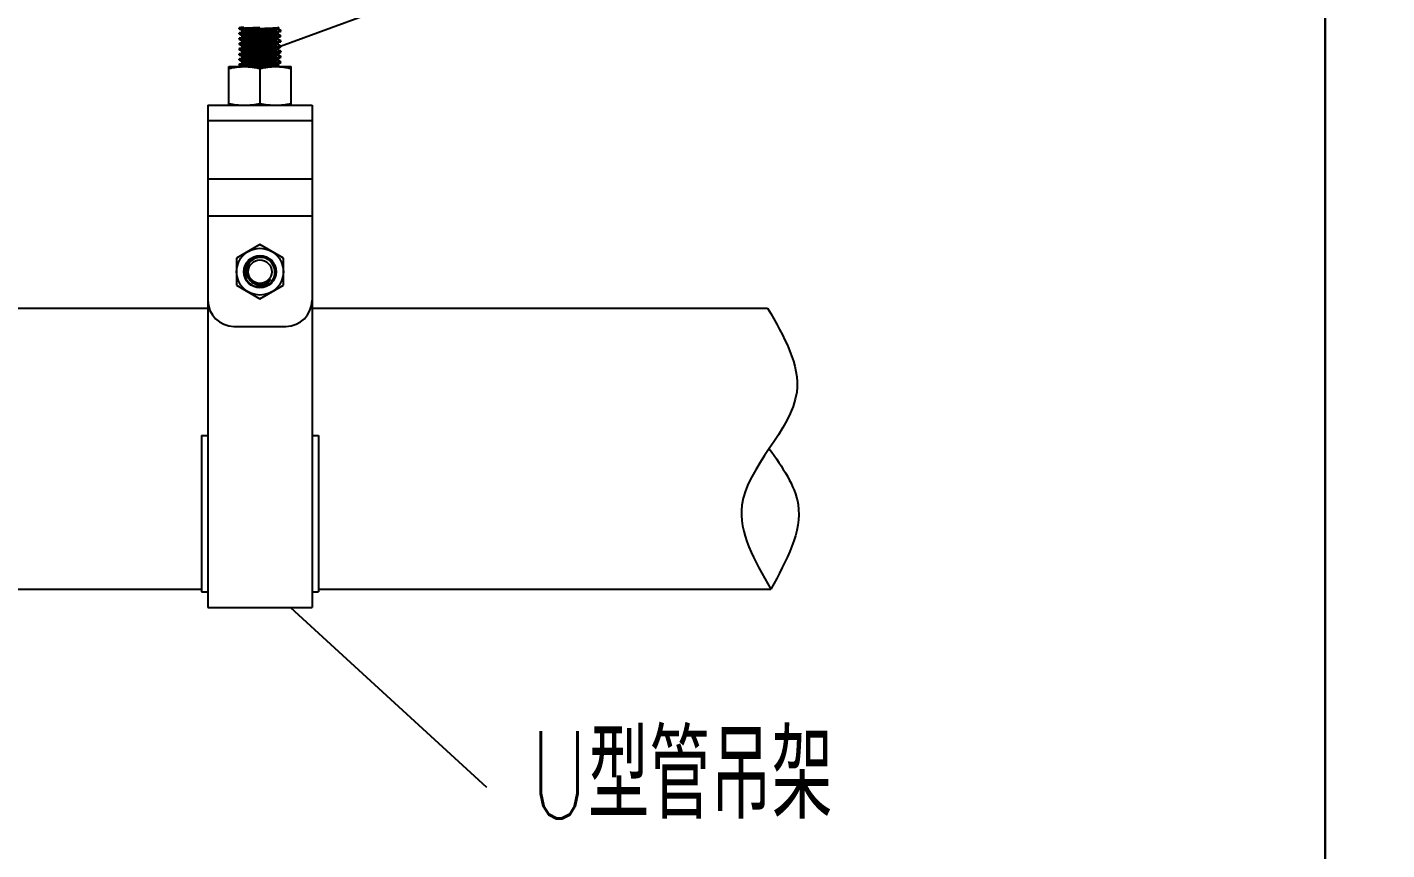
# Model space of a CAD drawing. Extents: x 1382187 to 1725648, y 860327 to 1571294.
# Drawn here: x 1519567 to 1525788, y 1245661 to 1249424 of the extents above; entities that cross this region are included whole.
import ezdxf

# ---------------------------------------------------------------- set-up
doc = ezdxf.new("R2010")
doc.units = 0
doc.header["$LTSCALE"] = 1000
doc.header["$MEASUREMENT"] = 0
doc.layers.add('W_DIM', color=4, linetype='Continuous')
doc.styles.get("Standard").update_dxf_attribs({"font": 'gbenor.shx', "bigfont": 'gbcbig.shx'})
doc.styles.add('wwp100', font='txt.shx', dxfattribs={"width": 0.7, "height": 400, "bigfont": 'hztxt.shx'})
doc.dimstyles.get("Standard").update_dxf_attribs({"dimtxt": 0.18, "dimasz": 0.18, "dimexe": 0.18, "dimexo": 0.0625, "dimgap": 0.09, "dimtad": 0, "dimtih": 1, "dimtoh": 1, "dimdec": 4, "dimzin": 0, "dimdsep": 46, "dimtxsty": 'Standard', "dimcen": 0.09, "dimadec": 0, "dimazin": 0, "dimtfac": 1, "dimtdec": 4, "dimtofl": 0, "dimtmove": 0, "dimatfit": 3, "dimfxl": 0, "dimtolj": 1, "dimtzin": 0, "dimarcsym": 0})

msp = doc.modelspace()

# ---------------------------------------------------------------- linework, layer by layer
at = {"linetype": 'Continuous'}
for p, q in [((1520536.8, 1249420.7), (1520536.5, 1249420.5)), ((1520536.5, 1249417.5), (1520536.5, 1249420.5)), ((1520536.8, 1249417.2), (1520536.5, 1249417.5)), ((1520536.8, 1249417.2), (1520549.7, 1249409.7)), ((1520713.9, 1249421.6), (1520718.9, 1249424.6)), ((1520726.8, 1249408.8), (1520713.9, 1249416.3)), ((1520714.2, 1249416), (1520714.2, 1249421.9)), ((1520536.8, 1249396.9), (1520536.5, 1249396.6)), ((1520536.5, 1249393.7), (1520536.5, 1249396.6)), ((1520536.8, 1249393.4), (1520536.5, 1249393.7)), ((1520536.8, 1249373.1), (1520536.5, 1249372.8)), ((1520536.5, 1249369.9), (1520536.5, 1249372.8)), ((1520536.8, 1249369.6), (1520536.5, 1249369.9)), ((1520536.8, 1249393.4), (1520549.7, 1249385.9)), ((1520536.8, 1249369.6), (1520549.7, 1249362.1)), ((1520549.4, 1249410), (1520549.4, 1249404.1)), ((1520549.4, 1249386.2), (1520549.4, 1249380.3)), ((1520549.4, 1249362.4), (1520549.4, 1249356.5)), ((1520712.8, 1249391.5), (1520712.1, 1249391.3)), ((1520713.1, 1249367.7), (1520712.2, 1249367.5)), ((1520726.8, 1249385), (1520713.9, 1249392.5)), ((1520726.8, 1249361.2), (1520713.9, 1249368.7)), ((1520714.2, 1249392.2), (1520714.2, 1249398.1)), ((1520714.2, 1249368.4), (1520714.2, 1249374.3)), ((1520726.8, 1249408.8), (1520727, 1249408.6)), ((1520726.8, 1249405.3), (1520727, 1249405.6)), ((1520726.8, 1249385), (1520727, 1249384.7)), ((1520726.8, 1249381.5), (1520727, 1249381.8)), ((1520726.8, 1249361.2), (1520727, 1249360.9)), ((1520726.8, 1249357.7), (1520727, 1249357.9)), ((1520727, 1249405.6), (1520727, 1249408.6)), ((1520727, 1249381.8), (1520727, 1249384.7)), ((1520727, 1249357.9), (1520727, 1249360.9)), ((1520536.8, 1249349.3), (1520536.5, 1249349)), ((1520536.5, 1249346), (1520536.5, 1249349)), ((1520536.8, 1249345.8), (1520536.5, 1249346)), ((1520536.8, 1249325.5), (1520536.5, 1249325.2)), ((1520536.5, 1249322.2), (1520536.5, 1249325.2)), ((1520536.8, 1249322), (1520536.5, 1249322.2)), ((1520536.8, 1249301.7), (1520536.5, 1249301.4)), ((1520536.5, 1249298.4), (1520536.5, 1249301.4)), ((1520536.8, 1249298.2), (1520536.5, 1249298.4)), ((1520536.8, 1249345.8), (1520549.7, 1249338.3)), ((1520536.8, 1249322), (1520549.7, 1249314.5)), ((1520536.8, 1249298.2), (1520549.7, 1249290.7)), ((1520549.4, 1249338.6), (1520549.4, 1249332.6)), ((1520549.4, 1249314.8), (1520549.4, 1249308.8)), ((1520549.4, 1249291), (1520549.4, 1249285)), ((1520726.8, 1249337.4), (1520713.9, 1249344.9)), ((1520713.9, 1249326.4), (1520726.8, 1249333.9)), ((1520726.8, 1249313.6), (1520713.9, 1249321)), ((1520713.9, 1249302.6), (1520726.8, 1249310.1)), ((1520726.8, 1249289.7), (1520713.9, 1249297.2)), ((1520714.2, 1249344.6), (1520714.2, 1249350.5)), ((1520714.2, 1249320.7), (1520714.2, 1249326.7)), ((1520714.2, 1249296.9), (1520714.2, 1249302.9)), ((1520726.8, 1249337.4), (1520727, 1249337.1)), ((1520726.8, 1249333.9), (1520727, 1249334.1)), ((1520726.8, 1249313.6), (1520727, 1249313.3)), ((1520726.8, 1249310.1), (1520727, 1249310.3)), ((1520726.8, 1249289.7), (1520727, 1249289.5)), ((1520727, 1249334.1), (1520727, 1249337.1)), ((1520727, 1249310.3), (1520727, 1249313.3)), ((1520727, 1249286.5), (1520727, 1249289.5)), ((1520488.9, 1249243.6), (1520774.7, 1249243.6)), ((1520488.9, 1249067.4), (1520488.9, 1249243.6)), ((1520536.8, 1249277.8), (1520536.5, 1249277.6)), ((1520536.5, 1249274.6), (1520536.5, 1249277.6)), ((1520536.8, 1249274.3), (1520536.5, 1249274.6)), ((1520536.8, 1249254), (1520536.5, 1249253.8)), ((1520536.5, 1249250.8), (1520536.5, 1249253.8)), ((1520536.7, 1249250.6), (1520536.5, 1249250.8)), ((1520536.8, 1249250.5), (1520536.7, 1249250.6)), ((1520536.8, 1249274.3), (1520549.7, 1249266.9)), ((1520536.8, 1249250.5), (1520549.7, 1249243)), ((1520549.4, 1249267.2), (1520549.4, 1249261.2)), ((1520631.8, 1249235.5), (1520631.8, 1249075.4)), ((1520641.4, 1249243.8), (1520637.1, 1249243.6)), ((1520713.9, 1249278.8), (1520726.8, 1249286.3)), ((1520726.8, 1249265.9), (1520713.9, 1249273.4)), ((1520713.9, 1249255), (1520726.8, 1249262.4)), ((1520724.7, 1249243.4), (1520713.9, 1249249.6)), ((1520714.2, 1249273.1), (1520714.2, 1249279.1)), ((1520714.2, 1249249.3), (1520714.2, 1249255.3)), ((1520726.8, 1249286.3), (1520727, 1249286.5)), ((1520726.8, 1249265.9), (1520727, 1249265.7)), ((1520726.8, 1249262.4), (1520727, 1249262.7)), ((1520727, 1249262.7), (1520727, 1249265.7)), ((1520774.7, 1249067.4), (1520774.7, 1249243.6)), ((1520393.7, 1249067.4), (1520869.9, 1249067.4)), ((1520393.7, 1249067.4), (1520393.7, 1246769.5)), ((1520869.9, 1249067.4), (1520869.9, 1246769.5)), ((1520393.7, 1248997.6), (1520869.9, 1248997.6)), ((1520393.7, 1248729.7), (1520869.9, 1248729.7)), ((1520393.7, 1248561.4), (1520869.9, 1248561.4)), ((1520631.8, 1248429.1), (1520524.7, 1248367.2)), ((1520738.9, 1248367.2), (1520631.8, 1248429.1)), ((1520524.7, 1248367.2), (1520524.7, 1248243.5)), ((1520684.5, 1248356), (1520684.4, 1248356.1)), ((1520738.9, 1248243.5), (1520738.9, 1248367.2)), ((1520704.8, 1248304), (1520704.8, 1248304)), ((1520704.8, 1248303.9), (1520704.8, 1248304)), ((1520524.7, 1248243.5), (1520631.8, 1248181.7)), ((1520631.8, 1248181.7), (1520738.9, 1248243.5)), ((1520700.2, 1248281.7), (1520700.2, 1248281.6)), ((1519441.2, 1248138.7), (1520393.7, 1248138.7)), ((1520869.9, 1248138.7), (1522954.8, 1248138.7)), ((1520512.7, 1248055.3), (1520750.9, 1248055.3)), ((1520363.9, 1247555.3), (1520393.7, 1247555.3)), ((1520363.9, 1247555.3), (1520363.9, 1246840.9)), ((1520869.9, 1247555.3), (1520899.7, 1247555.3)), ((1520899.7, 1247555.3), (1520899.7, 1246840.9)), ((1519441.2, 1246852.8), (1520363.9, 1246852.8)), ((1520363.9, 1246840.9), (1520393.7, 1246840.9)), ((1520869.9, 1246840.9), (1520899.7, 1246840.9)), ((1520899.7, 1246852.8), (1522969.6, 1246852.8)), ((1520393.7, 1246769.4), (1520869.9, 1246769.4))]:
    msp.add_line(p, q, dxfattribs=at)
for points in [[(1510366.9, 1256792.8), (1525505.3, 1256792.8), (1525505.3, 1241937.5), (1510366.9, 1241937.5)], [(1525505.3, 1256792.8), (1544505.9, 1256792.8), (1544501.6, 1241937.5), (1525505.3, 1241937.5)]]:
    msp.add_lwpolyline(points, close=True)
for radius in [107.1, 73.7, 53.6]:
    msp.add_circle((1520631.8, 1248305.4), radius, dxfattribs=at)
for centre, radius, start, end in [((1520582, 1249010.6), 410.2, 93.82546, 94.80608), ((1520708.3, 1249433.8), 19, 281.49756, 282.79132), ((1520581.9, 1248987.7), 409.2, 93.83131, 94.80786), ((1520582.3, 1248958.6), 414.5, 93.80005, 94.80434), ((1520680.8, 1249826.5), 421.3, 273.76869, 274.79342), ((1520680.9, 1249800.8), 419.4, 273.77976, 274.79411), ((1520680.9, 1249776.8), 419.2, 273.78138, 274.79382), ((1520569.8, 1249087.1), 261.7, 94.67947, 95.24215), ((1520580.9, 1248928.8), 396.6, 93.91067, 94.81357), ((1520581.4, 1248898.6), 403.1, 93.86928, 94.81105), ((1520576.2, 1249010.5), 338.6, 94.49214, 94.69374), ((1520680.9, 1249753.9), 420.2, 273.77571, 274.79329), ((1520682.5, 1249709.3), 399.2, 273.90218, 274.80507), ((1520580, 1248868.7), 385.3, 93.97069, 94.82913), ((1520581.9, 1248868.9), 409, 93.83244, 94.80797), ((1520680.8, 1249707.5), 421.4, 273.76813, 274.79336), ((1520680.9, 1249681.8), 419.4, 273.77959, 274.79411), ((1520631.8, 1248305.4), 71.4, 289.25158, 285.86236), ((1520627.2, 1248311.7), 72.4, 37.57462, 37.80402), ((1520631.8, 1248305.4), 73, 358.9347, 43.9347), ((1520632, 1248305.5), 72.8, 43.52983, 43.8601), ((1520627.6, 1248312), 71.9, 23.78684, 37.58004), ((1520631.9, 1248305.5), 72.9, 42.26195, 43.52956), ((1520631.9, 1248307.5), 73, 339.76267, 355.68101), ((1520632.1, 1248307.5), 72.9, 355.70631, 356.90192), ((1520631.9, 1248305.4), 73, 356.87963, 358.47887), ((1520632.2, 1248307.5), 72.8, 356.90209, 357.24282), ((1520632.1, 1248305.4), 72.8, 358.47928, 358.88404), ((1520632, 1248305.6), 60.4, 225.59611, 226.24462), ((1520632, 1248305.6), 60.4, 226.24456, 228.00022), ((1520630.4, 1248306.9), 60.6, 228.6612, 231.11392), ((1520631.9, 1248305.5), 60.3, 227.99953, 230.78432), ((1520630.3, 1248306.8), 60.4, 231.11449, 231.91317), ((1520630.2, 1248306.7), 60.4, 231.91326, 232.23953), ((1520630.2, 1248306.7), 60.2, 232.2392, 233.54055), ((1520631.7, 1248305.2), 60, 230.78467, 232.80593), ((1520630, 1248306.5), 60.1, 233.54074, 234.43196), ((1520629.9, 1248306.4), 59.9, 234.43195, 235.30083), ((1520631.6, 1248305), 59.7, 232.80687, 233.4634), ((1520629.8, 1248306.2), 59.7, 235.30084, 236.12399), ((1520631.5, 1248304.9), 59.6, 233.46339, 234.12153), ((1520631.8, 1248305.4), 60.1, 234.12167, 323.46019), ((1520629.9, 1248304.4), 71.1, 287.55077, 290.96708), ((1520626.5, 1248299.7), 61.5, 313.91184, 316.67382), ((1520627, 1248299.2), 60.9, 316.66061, 330.82466), ((1520631.6, 1248305.5), 60.3, 312.09178, 313.87745), ((1520631.6, 1248305.6), 60.4, 313.87721, 315.04424), ((1520631.6, 1248305.6), 60.4, 315.04373, 319.24978), ((1520631.8, 1248305.4), 60.1, 319.2512, 320.83328), ((1520631.9, 1248305.3), 60, 320.83379, 321.09928), ((1520631.9, 1248305.3), 59.9, 321.09926, 321.48549), ((1520632, 1248305.2), 59.8, 321.48536, 322.27715), ((1520632.2, 1248305.1), 59.6, 322.2769, 323.45974), ((1520633, 1248307.1), 71.9, 312.10865, 339.21381), ((1520632.6, 1248307.3), 72.3, 339.27916, 339.71057), ((1520512.7, 1248174.4), 119.1, 180, 270), ((1520750.9, 1248174.4), 119.1, 270, 0)]:
    msp.add_arc(centre, radius, start, end, dxfattribs=at)
for points, knots in [([(1520536.5, 1249417.5), (1520536.5, 1249417.9), (1520538.7, 1249418.2), (1520539.8, 1249418.5), (1520540.9, 1249418.6)], [0, 0, 0, 0, 0.27238, 1, 1, 1, 1]), ([(1520544, 1249422), (1520543.1, 1249421.9), (1520540.7, 1249421.5), (1520538.1, 1249421.5), (1520536.8, 1249420.7)], [0, 0, 0, 0, 0.375527, 1, 1, 1, 1]), ([(1520558.5, 1249423.1), (1520557.1, 1249423), (1520552.2, 1249422.7), (1520547.4, 1249422.3), (1520544, 1249422)], [0, 0, 0, 0, 0.294617, 1, 1, 1, 1]), ([(1520712, 1249415.1), (1520702.2, 1249413.1), (1520674.2, 1249412.5), (1520629.3, 1249409.7), (1520588.4, 1249408.3), (1520562.4, 1249406.2), (1520553.3, 1249405.5), (1520550.4, 1249404.7)], [0, 0, 0, 0, 0.186906, 0.5149, 0.834439, 0.943372, 1, 1, 1, 1]), ([(1520712.5, 1249421.2), (1520703.2, 1249419.1), (1520667, 1249418.4), (1520619.8, 1249415.6), (1520575.6, 1249413), (1520557.7, 1249412.2), (1520551.4, 1249410.9)], [0, 0, 0, 0, 0.176504, 0.667042, 0.88168, 1, 1, 1, 1]), ([(1520554.6, 1249419.9), (1520556.1, 1249420), (1520563, 1249420.4), (1520569.9, 1249420.8), (1520575.3, 1249421)], [0, 0, 0, 0, 0.219992, 1, 1, 1, 1]), ([(1520575.3, 1249421), (1520579.6, 1249421.2), (1520598.4, 1249422.1), (1520617.3, 1249422.9), (1520631.8, 1249423.4)], [0, 0, 0, 0, 0.227178, 1, 1, 1, 1]), ([(1520713.9, 1249421.6), (1520713.7, 1249421.5), (1520713.2, 1249421.4), (1520712.8, 1249421.2), (1520712.5, 1249421.2)], [0, 0, 0, 0, 0.401788, 1, 1, 1, 1]), ([(1520714.2, 1249416), (1520714.2, 1249415.8), (1520713.4, 1249415.4), (1520712.9, 1249415.3), (1520712.5, 1249415.2)], [0, 0, 0, 0, 0.301708, 1, 1, 1, 1]), ([(1520536.5, 1249393.7), (1520536.5, 1249394.1), (1520538.8, 1249394.4), (1520539.9, 1249394.7), (1520541.1, 1249394.8)], [0, 0, 0, 0, 0.271848, 1, 1, 1, 1]), ([(1520536.5, 1249369.9), (1520536.5, 1249370.3), (1520538.9, 1249370.6), (1520540, 1249370.9), (1520541.2, 1249371)], [0, 0, 0, 0, 0.2714, 1, 1, 1, 1]), ([(1520554.2, 1249399), (1520550.2, 1249398.7), (1520544.5, 1249397.9), (1520538.3, 1249397.8), (1520536.8, 1249396.9)], [0, 0, 0, 0, 0.690101, 1, 1, 1, 1]), ([(1520554.5, 1249375.2), (1520550.4, 1249374.9), (1520544.7, 1249374.1), (1520538.4, 1249374), (1520536.8, 1249373.1)], [0, 0, 0, 0, 0.690433, 1, 1, 1, 1]), ([(1520554.8, 1249351.4), (1520550.6, 1249351.1), (1520544.8, 1249350.3), (1520538.4, 1249350.2), (1520536.8, 1249349.3)], [0, 0, 0, 0, 0.690711, 1, 1, 1, 1]), ([(1520551.4, 1249410.9), (1520550.9, 1249410.8), (1520550.3, 1249410.6), (1520549.4, 1249410.3), (1520549.4, 1249410)], [0, 0, 0, 0, 0.704888, 1, 1, 1, 1]), ([(1520551.5, 1249387.1), (1520550.9, 1249387), (1520550.3, 1249386.8), (1520549.4, 1249386.4), (1520549.4, 1249386.2)], [0, 0, 0, 0, 0.705209, 1, 1, 1, 1]), ([(1520551.5, 1249363.3), (1520551, 1249363.2), (1520550.4, 1249363), (1520549.4, 1249362.6), (1520549.4, 1249362.4)], [0, 0, 0, 0, 0.705913, 1, 1, 1, 1]), ([(1520549.6, 1249348.1), (1520554.7, 1249348.5), (1520582.1, 1249350.1), (1520609.5, 1249351.1), (1520631.8, 1249352)], [0, 0, 0, 0, 0.18466, 1, 1, 1, 1]), ([(1520550.4, 1249404.7), (1520550.3, 1249404.6), (1520550, 1249404.5), (1520549.8, 1249404.4), (1520549.7, 1249404.4)], [0, 0, 0, 0, 0.569178, 1, 1, 1, 1]), ([(1520550.7, 1249380.9), (1520550.5, 1249380.9), (1520550.2, 1249380.8), (1520549.8, 1249380.6), (1520549.7, 1249380.6)], [0, 0, 0, 0, 0.582256, 1, 1, 1, 1]), ([(1520551, 1249357.2), (1520550.7, 1249357.1), (1520550.3, 1249357), (1520549.9, 1249356.9), (1520549.7, 1249356.8)], [0, 0, 0, 0, 0.593653, 1, 1, 1, 1]), ([(1520712.1, 1249391.3), (1520702.4, 1249389.3), (1520674.7, 1249388.7), (1520630.1, 1249385.9), (1520589.3, 1249384.5), (1520563, 1249382.4), (1520553.8, 1249381.8), (1520550.7, 1249380.9)], [0, 0, 0, 0, 0.184419, 0.509926, 0.829804, 0.940533, 1, 1, 1, 1]), ([(1520712.2, 1249367.5), (1520702.5, 1249365.5), (1520675.2, 1249364.9), (1520630.9, 1249362.4), (1520587, 1249359.7), (1520560.1, 1249359.4), (1520551, 1249357.2)], [0, 0, 0, 0, 0.18225, 0.50532, 0.825389, 1, 1, 1, 1]), ([(1520712.8, 1249397.4), (1520703.8, 1249395.2), (1520677, 1249395), (1520633.2, 1249392.2), (1520588.7, 1249389.7), (1520561.1, 1249389.1), (1520551.5, 1249387.1)], [0, 0, 0, 0, 0.172112, 0.49211, 0.816561, 1, 1, 1, 1]), ([(1520713.1, 1249373.7), (1520710.1, 1249372.9), (1520701, 1249372.2), (1520674.8, 1249370.1), (1520633.9, 1249368.7), (1520589.2, 1249365.9), (1520561.3, 1249365.3), (1520551.5, 1249363.3)], [0, 0, 0, 0, 0.057877, 0.167606, 0.487311, 0.814214, 1, 1, 1, 1]), ([(1520631.8, 1249402.6), (1520624.3, 1249402.3), (1520598.4, 1249401.2), (1520572.6, 1249400.3), (1520554.2, 1249399)], [0, 0, 0, 0, 0.289182, 1, 1, 1, 1]), ([(1520554.5, 1249396), (1520559.6, 1249396.4), (1520585.3, 1249397.8), (1520611.1, 1249398.8), (1520631.8, 1249399.6)], [0, 0, 0, 0, 0.196967, 1, 1, 1, 1]), ([(1520631.8, 1249378.8), (1520624.4, 1249378.5), (1520598.6, 1249377.4), (1520572.8, 1249376.4), (1520554.5, 1249375.2)], [0, 0, 0, 0, 0.288643, 1, 1, 1, 1]), ([(1520554.8, 1249372.2), (1520559.9, 1249372.6), (1520585.5, 1249374), (1520611.2, 1249375), (1520631.8, 1249375.8)], [0, 0, 0, 0, 0.197595, 1, 1, 1, 1]), ([(1520631.8, 1249355), (1520624.4, 1249354.7), (1520598.7, 1249353.6), (1520573.1, 1249352.6), (1520554.8, 1249351.4)], [0, 0, 0, 0, 0.288182, 1, 1, 1, 1]), ([(1520708.5, 1249406.1), (1520703.4, 1249405.8), (1520677.9, 1249404.4), (1520652.3, 1249403.4), (1520631.8, 1249402.6)], [0, 0, 0, 0, 0.198238, 1, 1, 1, 1]), ([(1520631.8, 1249399.6), (1520639.2, 1249399.9), (1520664.8, 1249401), (1520690.4, 1249402), (1520708.6, 1249403.2)], [0, 0, 0, 0, 0.287875, 1, 1, 1, 1]), ([(1520708.6, 1249382.3), (1520703.5, 1249382), (1520677.9, 1249380.6), (1520652.3, 1249379.6), (1520631.8, 1249378.8)], [0, 0, 0, 0, 0.198015, 1, 1, 1, 1]), ([(1520631.8, 1249375.8), (1520639.2, 1249376.1), (1520664.8, 1249377.1), (1520690.4, 1249378.1), (1520708.6, 1249379.4)], [0, 0, 0, 0, 0.287899, 1, 1, 1, 1]), ([(1520708.6, 1249358.5), (1520703.5, 1249358.2), (1520677.9, 1249356.8), (1520652.3, 1249355.8), (1520631.8, 1249355)], [0, 0, 0, 0, 0.197982, 1, 1, 1, 1]), ([(1520631.8, 1249352), (1520639.2, 1249352.3), (1520664.7, 1249353.3), (1520690.3, 1249354.3), (1520708.5, 1249355.5)], [0, 0, 0, 0, 0.287815, 1, 1, 1, 1]), ([(1520708.5, 1249355.5), (1520712.8, 1249355.8), (1520718.7, 1249356.7), (1520725.2, 1249356.7), (1520726.8, 1249357.7)], [0, 0, 0, 0, 0.690907, 1, 1, 1, 1]), ([(1520708.6, 1249403.2), (1520712.8, 1249403.5), (1520718.7, 1249404.3), (1520725.2, 1249404.4), (1520726.8, 1249405.3)], [0, 0, 0, 0, 0.690891, 1, 1, 1, 1]), ([(1520708.6, 1249379.4), (1520712.8, 1249379.6), (1520718.7, 1249380.5), (1520725.2, 1249380.6), (1520726.8, 1249381.5)], [0, 0, 0, 0, 0.690866, 1, 1, 1, 1]), ([(1520713.9, 1249397.8), (1520713.8, 1249397.8), (1520713.4, 1249397.6), (1520713, 1249397.5), (1520712.8, 1249397.4)], [0, 0, 0, 0, 0.412535, 1, 1, 1, 1]), ([(1520714.2, 1249392.2), (1520714.2, 1249392), (1520713.6, 1249391.7), (1520713.1, 1249391.6), (1520712.8, 1249391.5)], [0, 0, 0, 0, 0.309908, 1, 1, 1, 1]), ([(1520713.9, 1249374), (1520713.8, 1249374), (1520713.5, 1249373.8), (1520713.2, 1249373.7), (1520713.1, 1249373.7)], [0, 0, 0, 0, 0.424841, 1, 1, 1, 1]), ([(1520714.2, 1249368.4), (1520714.2, 1249368.2), (1520713.7, 1249367.9), (1520713.3, 1249367.8), (1520713.1, 1249367.7)], [0, 0, 0, 0, 0.32015, 1, 1, 1, 1]), ([(1520727, 1249408.6), (1520727, 1249408.1), (1520724.6, 1249407.8), (1520723.3, 1249407.5), (1520722.1, 1249407.3)], [0, 0, 0, 0, 0.270407, 1, 1, 1, 1]), ([(1520727, 1249384.7), (1520727, 1249384.3), (1520724.6, 1249384), (1520723.4, 1249383.7), (1520722.1, 1249383.5)], [0, 0, 0, 0, 0.270549, 1, 1, 1, 1]), ([(1520727, 1249360.9), (1520727, 1249360.5), (1520724.6, 1249360.2), (1520723.4, 1249359.9), (1520722.1, 1249359.7)], [0, 0, 0, 0, 0.270562, 1, 1, 1, 1]), ([(1520536.5, 1249322.2), (1520536.5, 1249322.4), (1520538.1, 1249323.3), (1520539.4, 1249323.2), (1520540.8, 1249323.4)], [0, 0, 0, 0, 0.087797, 1, 1, 1, 1]), ([(1520536.5, 1249298.4), (1520536.5, 1249298.8), (1520538.7, 1249299.1), (1520539.8, 1249299.4), (1520540.9, 1249299.6)], [0, 0, 0, 0, 0.272398, 1, 1, 1, 1]), ([(1520536.6, 1249346), (1520536.6, 1249346.9), (1520541.4, 1249346.8), (1520543.6, 1249347.5), (1520545.9, 1249347.7)], [0, 0, 0, 0, 0.263671, 1, 1, 1, 1]), ([(1520545.9, 1249326.9), (1520544.7, 1249326.8), (1520541.7, 1249326.4), (1520538.4, 1249326.4), (1520536.8, 1249325.5)], [0, 0, 0, 0, 0.380478, 1, 1, 1, 1]), ([(1520553.8, 1249303.7), (1520549.9, 1249303.4), (1520544.4, 1249302.7), (1520538.3, 1249302.5), (1520536.8, 1249301.7)], [0, 0, 0, 0, 0.689705, 1, 1, 1, 1]), ([(1520631.8, 1249331.2), (1520623, 1249330.8), (1520594.4, 1249329.6), (1520565.7, 1249328.7), (1520545.9, 1249326.9)], [0, 0, 0, 0, 0.307364, 1, 1, 1, 1]), ([(1520551.6, 1249339.5), (1520551.1, 1249339.4), (1520550.4, 1249339.2), (1520549.4, 1249338.8), (1520549.4, 1249338.6)], [0, 0, 0, 0, 0.706519, 1, 1, 1, 1]), ([(1520551.7, 1249315.7), (1520551.1, 1249315.6), (1520550.5, 1249315.4), (1520549.4, 1249315), (1520549.4, 1249314.8)], [0, 0, 0, 0, 0.708127, 1, 1, 1, 1]), ([(1520552.1, 1249291.9), (1520551.4, 1249291.8), (1520550.7, 1249291.6), (1520549.4, 1249291.3), (1520549.4, 1249291)], [0, 0, 0, 0, 0.712882, 1, 1, 1, 1]), ([(1520551.2, 1249333.4), (1520550.9, 1249333.4), (1520550.4, 1249333.2), (1520549.9, 1249333.1), (1520549.7, 1249332.9)], [0, 0, 0, 0, 0.599327, 1, 1, 1, 1]), ([(1520550.9, 1249309.6), (1520550.7, 1249309.5), (1520550.3, 1249309.4), (1520549.9, 1249309.2), (1520549.7, 1249309.1)], [0, 0, 0, 0, 0.591838, 1, 1, 1, 1]), ([(1520705.9, 1249295.2), (1520694.2, 1249294), (1520665.8, 1249292.5), (1520622, 1249290.8), (1520582.2, 1249288), (1520558.6, 1249287.7), (1520550.8, 1249285.7)], [0, 0, 0, 0, 0.226976, 0.549217, 0.844212, 1, 1, 1, 1]), ([(1520705.2, 1249319), (1520693.4, 1249317.8), (1520665.1, 1249316.3), (1520621.7, 1249314.5), (1520582.2, 1249311.9), (1520558.8, 1249311.5), (1520550.9, 1249309.6)], [0, 0, 0, 0, 0.229241, 0.549849, 0.842936, 1, 1, 1, 1]), ([(1520704.4, 1249342.7), (1520692.6, 1249341.5), (1520664.5, 1249340.1), (1520621.5, 1249338.3), (1520582.3, 1249335.8), (1520559.1, 1249335.2), (1520551.2, 1249333.4)], [0, 0, 0, 0, 0.231234, 0.549995, 0.841234, 1, 1, 1, 1]), ([(1520704.4, 1249348.6), (1520692.8, 1249347.5), (1520665, 1249346.1), (1520622.3, 1249344.3), (1520583.1, 1249341.9), (1520559.8, 1249341.1), (1520551.6, 1249339.5)], [0, 0, 0, 0, 0.229049, 0.545233, 0.836568, 1, 1, 1, 1]), ([(1520705.2, 1249324.9), (1520693.7, 1249323.7), (1520666, 1249322.3), (1520623.2, 1249320.5), (1520583.7, 1249318.1), (1520560, 1249317.3), (1520551.7, 1249315.7)], [0, 0, 0, 0, 0.225271, 0.541123, 0.834355, 1, 1, 1, 1]), ([(1520705.9, 1249301.2), (1520694.7, 1249300), (1520667.3, 1249298.6), (1520624.7, 1249296.7), (1520584.7, 1249294.4), (1520560.7, 1249293.5), (1520552.1, 1249291.9)], [0, 0, 0, 0, 0.220169, 0.534105, 0.829282, 1, 1, 1, 1]), ([(1520553.8, 1249324.5), (1520558.9, 1249324.9), (1520584.9, 1249326.4), (1520610.9, 1249327.4), (1520631.8, 1249328.2)], [0, 0, 0, 0, 0.195382, 1, 1, 1, 1]), ([(1520631.8, 1249307.3), (1520624.3, 1249307), (1520598.3, 1249306), (1520572.3, 1249305), (1520553.8, 1249303.7)], [0, 0, 0, 0, 0.289807, 1, 1, 1, 1]), ([(1520554.2, 1249300.8), (1520559.3, 1249301.1), (1520585.1, 1249302.6), (1520611, 1249303.5), (1520631.8, 1249304.4)], [0, 0, 0, 0, 0.196205, 1, 1, 1, 1]), ([(1520708.5, 1249334.7), (1520703.5, 1249334.4), (1520677.9, 1249332.9), (1520652.3, 1249332), (1520631.8, 1249331.2)], [0, 0, 0, 0, 0.198096, 1, 1, 1, 1]), ([(1520631.8, 1249328.2), (1520639.3, 1249328.5), (1520665.3, 1249329.5), (1520691.3, 1249330.5), (1520709.7, 1249331.8)], [0, 0, 0, 0, 0.289675, 1, 1, 1, 1]), ([(1520709.7, 1249311), (1520704.6, 1249310.6), (1520678.7, 1249309.2), (1520652.7, 1249308.2), (1520631.8, 1249307.3)], [0, 0, 0, 0, 0.195558, 1, 1, 1, 1]), ([(1520631.8, 1249304.4), (1520639.2, 1249304.7), (1520664.7, 1249305.7), (1520690.3, 1249306.7), (1520708.5, 1249307.9)], [0, 0, 0, 0, 0.2877, 1, 1, 1, 1]), ([(1520713.3, 1249350), (1520712.9, 1249349.8), (1520709.9, 1249349.2), (1520707, 1249348.9), (1520704.4, 1249348.6)], [0, 0, 0, 0, 0.152403, 1, 1, 1, 1]), ([(1520714.2, 1249344.6), (1520714.2, 1249343.7), (1520709.1, 1249343.7), (1520706.9, 1249342.9), (1520704.4, 1249342.7)], [0, 0, 0, 0, 0.264973, 1, 1, 1, 1]), ([(1520713.9, 1249326.4), (1520713.6, 1249326.2), (1520710.7, 1249325.4), (1520707.8, 1249325.2), (1520705.2, 1249324.9)], [0, 0, 0, 0, 0.123943, 1, 1, 1, 1]), ([(1520714.2, 1249320.7), (1520714.2, 1249319.9), (1520709.5, 1249319.9), (1520707.4, 1249319.2), (1520705.2, 1249319)], [0, 0, 0, 0, 0.265614, 1, 1, 1, 1]), ([(1520713.9, 1249302.6), (1520713.6, 1249302.4), (1520711, 1249301.7), (1520708.3, 1249301.4), (1520705.9, 1249301.2)], [0, 0, 0, 0, 0.126191, 1, 1, 1, 1]), ([(1520714.2, 1249296.9), (1520714.2, 1249296.2), (1520709.9, 1249296), (1520708, 1249295.4), (1520705.9, 1249295.2)], [0, 0, 0, 0, 0.266397, 1, 1, 1, 1]), ([(1520708.5, 1249307.9), (1520712.7, 1249308.2), (1520718.7, 1249309), (1520725.2, 1249309.1), (1520726.8, 1249310.1)], [0, 0, 0, 0, 0.691019, 1, 1, 1, 1]), ([(1520709.7, 1249331.8), (1520713.6, 1249332.1), (1520719.2, 1249332.9), (1520725.3, 1249333), (1520726.8, 1249333.9)], [0, 0, 0, 0, 0.689778, 1, 1, 1, 1]), ([(1520713.9, 1249350.2), (1520713.8, 1249350.2), (1520713.6, 1249350.1), (1520713.4, 1249350), (1520713.3, 1249350)], [0, 0, 0, 0, 0.438999, 1, 1, 1, 1]), ([(1520727, 1249337.1), (1520727, 1249336.6), (1520724.6, 1249336.4), (1520723.3, 1249336), (1520722.1, 1249335.9)], [0, 0, 0, 0, 0.27051, 1, 1, 1, 1]), ([(1520727, 1249289.5), (1520727, 1249289), (1520724.6, 1249288.8), (1520723.3, 1249288.4), (1520722.1, 1249288.3)], [0, 0, 0, 0, 0.270399, 1, 1, 1, 1]), ([(1520727, 1249313.3), (1520727, 1249312.9), (1520724.8, 1249312.6), (1520723.7, 1249312.3), (1520722.6, 1249312.1)], [0, 0, 0, 0, 0.272165, 1, 1, 1, 1]), ([(1520488.9, 1249235.5), (1520500.7, 1249238), (1520524.4, 1249242.1), (1520548.4, 1249243.6), (1520560.4, 1249243.6)], [0, 0, 0, 0, 0.500766, 1, 1, 1, 1]), ([(1520536.5, 1249274.6), (1520536.5, 1249275), (1520538.8, 1249275.3), (1520539.9, 1249275.6), (1520541.1, 1249275.8)], [0, 0, 0, 0, 0.271865, 1, 1, 1, 1]), ([(1520536.5, 1249250.8), (1520536.6, 1249251.1), (1520538.3, 1249251.5), (1520539.3, 1249251.7), (1520540.2, 1249251.8)], [0, 0, 0, 0, 0.276774, 1, 1, 1, 1]), ([(1520554.2, 1249279.9), (1520550.2, 1249279.6), (1520544.5, 1249278.9), (1520538.3, 1249278.7), (1520536.8, 1249277.8)], [0, 0, 0, 0, 0.690089, 1, 1, 1, 1]), ([(1520554.5, 1249256.1), (1520550.4, 1249255.9), (1520544.7, 1249255.1), (1520538.4, 1249255), (1520536.8, 1249254)], [0, 0, 0, 0, 0.690423, 1, 1, 1, 1]), ([(1520552.5, 1249268.2), (1520551.8, 1249268.1), (1520550.9, 1249267.9), (1520549.4, 1249267.5), (1520549.4, 1249267.2)], [0, 0, 0, 0, 0.716853, 1, 1, 1, 1]), ([(1520553, 1249244.5), (1520552.2, 1249244.4), (1520551.1, 1249244.1), (1520549.9, 1249243.8), (1520549.6, 1249243.6)], [0, 0, 0, 0, 0.648621, 1, 1, 1, 1]), ([(1520550.8, 1249285.7), (1520550.6, 1249285.6), (1520550.2, 1249285.5), (1520549.8, 1249285.4), (1520549.7, 1249285.3)], [0, 0, 0, 0, 0.58487, 1, 1, 1, 1]), ([(1520550.6, 1249261.9), (1520550.4, 1249261.8), (1520550.1, 1249261.7), (1520549.8, 1249261.6), (1520549.7, 1249261.5)], [0, 0, 0, 0, 0.578532, 1, 1, 1, 1]), ([(1520706.6, 1249271.5), (1520695, 1249270.2), (1520666.5, 1249268.8), (1520622.4, 1249267), (1520582.3, 1249264.1), (1520558.4, 1249264), (1520550.6, 1249261.9)], [0, 0, 0, 0, 0.224472, 0.548168, 0.84513, 1, 1, 1, 1]), ([(1520706.6, 1249277.4), (1520695.6, 1249276.2), (1520668.5, 1249274.9), (1520626.1, 1249272.9), (1520585.9, 1249270.7), (1520561.5, 1249269.7), (1520552.5, 1249268.2)], [0, 0, 0, 0, 0.215068, 0.527073, 0.824187, 1, 1, 1, 1]), ([(1520707.3, 1249253.7), (1520696.6, 1249252.5), (1520669.8, 1249251.1), (1520627.6, 1249249.2), (1520587, 1249247), (1520562.2, 1249245.9), (1520553, 1249244.5)], [0, 0, 0, 0, 0.209983, 0.520062, 0.819106, 1, 1, 1, 1]), ([(1520553.3, 1249253.1), (1520558.4, 1249253.4), (1520584.5, 1249254.9), (1520610.7, 1249255.9), (1520631.8, 1249256.7)], [0, 0, 0, 0, 0.194182, 1, 1, 1, 1]), ([(1520631.8, 1249283.5), (1520624.3, 1249283.2), (1520598.4, 1249282.2), (1520572.6, 1249281.2), (1520554.2, 1249279.9)], [0, 0, 0, 0, 0.289201, 1, 1, 1, 1]), ([(1520554.5, 1249277), (1520559.6, 1249277.3), (1520585.3, 1249278.8), (1520611.1, 1249279.7), (1520631.8, 1249280.6)], [0, 0, 0, 0, 0.196944, 1, 1, 1, 1]), ([(1520631.8, 1249259.7), (1520624.4, 1249259.4), (1520598.6, 1249258.4), (1520572.8, 1249257.4), (1520554.5, 1249256.1)], [0, 0, 0, 0, 0.28866, 1, 1, 1, 1]), ([(1520560.4, 1249243.6), (1520572.3, 1249243.6), (1520596.4, 1249242.1), (1520620, 1249238), (1520631.8, 1249235.5)], [0, 0, 0, 0, 0.499234, 1, 1, 1, 1]), ([(1520708.5, 1249287.1), (1520703.4, 1249286.7), (1520677.9, 1249285.3), (1520652.3, 1249284.4), (1520631.8, 1249283.5)], [0, 0, 0, 0, 0.198249, 1, 1, 1, 1]), ([(1520631.8, 1249280.6), (1520639.2, 1249280.9), (1520664.8, 1249281.9), (1520690.4, 1249282.9), (1520708.6, 1249284.1)], [0, 0, 0, 0, 0.287873, 1, 1, 1, 1]), ([(1520708.6, 1249263.3), (1520703.5, 1249262.9), (1520677.9, 1249261.5), (1520652.3, 1249260.5), (1520631.8, 1249259.7)], [0, 0, 0, 0, 0.198019, 1, 1, 1, 1]), ([(1520631.8, 1249256.7), (1520639.2, 1249257), (1520664.8, 1249258.1), (1520690.4, 1249259.1), (1520708.6, 1249260.3)], [0, 0, 0, 0, 0.2879, 1, 1, 1, 1]), ([(1520631.8, 1249235.5), (1520643.6, 1249238), (1520667.2, 1249242.1), (1520691.3, 1249243.6), (1520703.2, 1249243.6)], [0, 0, 0, 0, 0.500766, 1, 1, 1, 1]), ([(1520707.3, 1249247.7), (1520703.6, 1249247.3), (1520681.7, 1249245.6), (1520659.7, 1249244.6), (1520641.4, 1249243.8)], [0, 0, 0, 0, 0.167768, 1, 1, 1, 1]), ([(1520703.2, 1249243.6), (1520715.2, 1249243.6), (1520739.2, 1249242.1), (1520762.9, 1249238), (1520774.7, 1249235.5)], [0, 0, 0, 0, 0.499234, 1, 1, 1, 1]), ([(1520713.9, 1249278.8), (1520713.6, 1249278.6), (1520711.2, 1249277.9), (1520708.8, 1249277.7), (1520706.6, 1249277.4)], [0, 0, 0, 0, 0.128615, 1, 1, 1, 1]), ([(1520714.2, 1249273.1), (1520714.2, 1249272.4), (1520710.3, 1249272.2), (1520708.5, 1249271.7), (1520706.6, 1249271.5)], [0, 0, 0, 0, 0.267341, 1, 1, 1, 1]), ([(1520713.9, 1249255), (1520713.6, 1249254.8), (1520711.5, 1249254.1), (1520709.2, 1249253.9), (1520707.3, 1249253.7)], [0, 0, 0, 0, 0.131217, 1, 1, 1, 1]), ([(1520714.2, 1249249.3), (1520714.2, 1249248.7), (1520710.7, 1249248.4), (1520709, 1249247.9), (1520707.3, 1249247.7)], [0, 0, 0, 0, 0.268465, 1, 1, 1, 1]), ([(1520708.6, 1249284.1), (1520712.8, 1249284.4), (1520718.7, 1249285.2), (1520725.2, 1249285.3), (1520726.8, 1249286.3)], [0, 0, 0, 0, 0.690906, 1, 1, 1, 1]), ([(1520708.6, 1249260.3), (1520712.8, 1249260.6), (1520718.7, 1249261.4), (1520725.2, 1249261.5), (1520726.8, 1249262.4)], [0, 0, 0, 0, 0.690878, 1, 1, 1, 1]), ([(1520727, 1249265.7), (1520727, 1249265.2), (1520724.6, 1249264.9), (1520723.4, 1249264.6), (1520722.1, 1249264.5)], [0, 0, 0, 0, 0.270547, 1, 1, 1, 1]), ([(1520488.9, 1249075.4), (1520500.7, 1249073), (1520524.4, 1249068.9), (1520548.4, 1249067.4), (1520560.4, 1249067.4)], [0, 0, 0, 0, 0.500766, 1, 1, 1, 1]), ([(1520560.4, 1249067.4), (1520572.3, 1249067.4), (1520596.4, 1249068.9), (1520620, 1249073), (1520631.8, 1249075.4)], [0, 0, 0, 0, 0.499234, 1, 1, 1, 1]), ([(1520631.8, 1249075.4), (1520643.6, 1249073), (1520667.2, 1249068.9), (1520691.3, 1249067.4), (1520703.2, 1249067.4)], [0, 0, 0, 0, 0.500766, 1, 1, 1, 1]), ([(1520703.2, 1249067.4), (1520715.2, 1249067.4), (1520739.2, 1249068.9), (1520762.9, 1249073), (1520774.7, 1249075.4)], [0, 0, 0, 0, 0.499234, 1, 1, 1, 1]), ([(1520631.8, 1248370.8), (1520623.4, 1248370.5), (1520606.5, 1248366.6), (1520592.3, 1248356.5), (1520586.6, 1248350.3)], [0, 0, 0, 0, 0.500062, 1, 1, 1, 1]), ([(1520678.4, 1248353.6), (1520672.1, 1248359.2), (1520657.3, 1248368.3), (1520640.2, 1248371.1), (1520631.8, 1248370.8)], [0, 0, 0, 0, 0.500002, 1, 1, 1, 1]), ([(1520586.6, 1248350.3), (1520581, 1248344.3), (1520572.1, 1248329.9), (1520568, 1248305), (1520574, 1248280.4), (1520584.2, 1248266.9), (1520590.3, 1248261.4)], [0, 0, 0, 0, 0.250059, 0.500072, 0.750044, 1, 1, 1, 1]), ([(1520655.3, 1248238), (1520666.2, 1248242.2), (1520686.2, 1248256.2), (1520702.1, 1248288.9), (1520700.3, 1248325.2), (1520687, 1248345.8), (1520678.4, 1248353.6)], [0, 0, 0, 0, 0.250144, 0.500177, 0.750123, 1, 1, 1, 1]), ([(1520597, 1248243), (1520605.1, 1248239.6), (1520622.7, 1248235.7), (1520640.5, 1248238.9), (1520648.7, 1248242.2)], [0, 0, 0, 0, 0.500292, 1, 1, 1, 1]), ([(1522962.2, 1247495.7), (1523021.2, 1247411.8), (1523163.6, 1247209), (1523041.3, 1246984.4), (1522969.6, 1246852.8)], [597.636888, 597.636888, 597.636888, 597.636888, 845.186192, 1195.273775, 1195.273775, 1195.273775, 1195.273775])]:
    msp.add_open_spline(points, degree=3, knots=knots, dxfattribs=at)
for points in [[(1520540.9, 1249418.6), (1520543.1, 1249418.9), (1520545.4, 1249419.1), (1520547.6, 1249419.3)], [(1520541.1, 1249394.8), (1520543.2, 1249395.1), (1520545.4, 1249395.3), (1520547.6, 1249395.5)], [(1520541.2, 1249371), (1520543.3, 1249371.3), (1520545.5, 1249371.5), (1520547.6, 1249371.7)], [(1520722.1, 1249407.3), (1520720.1, 1249407.1), (1520718, 1249406.9), (1520716, 1249406.7)], [(1520722.1, 1249383.5), (1520720.1, 1249383.3), (1520718, 1249383.1), (1520716, 1249382.9)], [(1520722.1, 1249359.7), (1520720.1, 1249359.4), (1520718, 1249359.3), (1520716, 1249359.1)], [(1520540.8, 1249323.4), (1520543, 1249323.7), (1520545.3, 1249323.9), (1520547.6, 1249324.1)], [(1520540.9, 1249299.6), (1520543.1, 1249299.9), (1520545.4, 1249300.1), (1520547.6, 1249300.3)], [(1520722.1, 1249335.9), (1520720.1, 1249335.6), (1520718, 1249335.4), (1520716, 1249335.3)], [(1520722.6, 1249312.1), (1520720.4, 1249311.8), (1520718.2, 1249311.6), (1520716, 1249311.5)], [(1520540.2, 1249251.8), (1520542.6, 1249252.2), (1520545.1, 1249252.4), (1520547.5, 1249252.6)], [(1520541.1, 1249275.8), (1520543.2, 1249276.1), (1520545.4, 1249276.3), (1520547.6, 1249276.4)], [(1520722.1, 1249288.3), (1520720.1, 1249288), (1520718, 1249287.8), (1520716, 1249287.6)], [(1520722.1, 1249264.5), (1520720.1, 1249264.2), (1520718, 1249264), (1520716, 1249263.8)], [(1520648.7, 1248242.2), (1520656.2, 1248245.2), (1520663.3, 1248249.7), (1520669.1, 1248255.4)]]:
    msp.add_open_spline(points, degree=3, dxfattribs=at)
msp.add_spline([(1522954.8, 1248138.7), (1523087.8, 1247754.4), (1522836.6, 1247237.1), (1522969.6, 1246852.8)], degree=3, dxfattribs=at)

# ---------------------------------------------------------------- texts
at = {"layer": 'W_DIM', "color": 7, "style": 'wwp100', "width": 0.7}
msp.add_text('U型管吊架', height=400, dxfattribs=at).set_placement((1521869.2, 1245803.1))

# ---------------------------------------------------------------- leaders
for points in [[(1520709.7, 1249331.8), (1521790.2, 1249727.6)], [(1520771.8, 1246769.4), (1521668.5, 1245947.5)]]:
    msp.add_leader(points, dimstyle='Standard', override={"dimgap": 20, "dimtad": 0})

doc.saveas('drawing.dxf')
